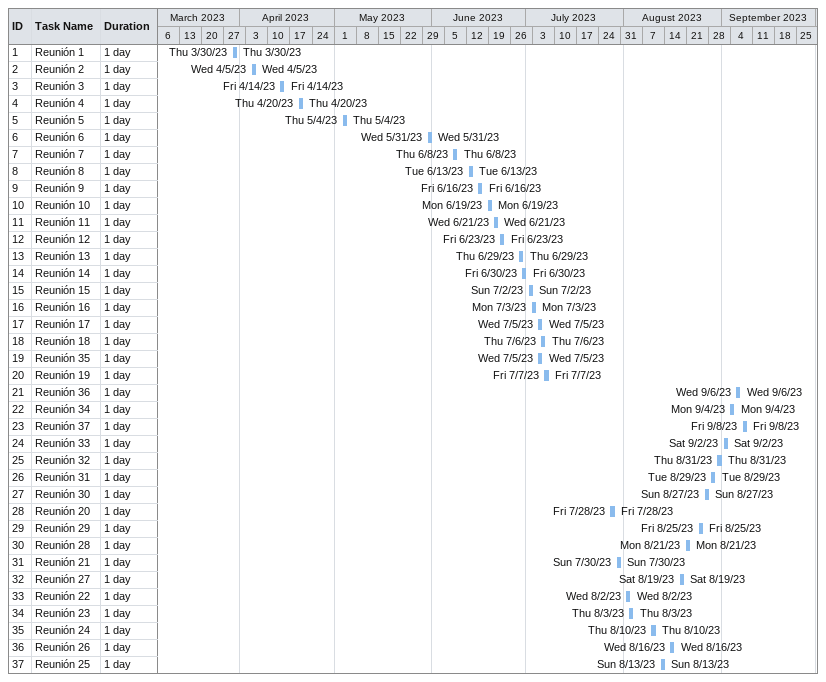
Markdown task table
| ID | Task | Duration | Start | Finish |
|---|---|---|---|---|
| 1 | Reunión 1 | 1d | 2023-03-30 | 2023-03-30 |
| 2 | Reunión 2 | 1d | 2023-04-05 | 2023-04-05 |
| 3 | Reunión 3 | 1d | 2023-04-14 | 2023-04-14 |
| 4 | Reunión 4 | 1d | 2023-04-20 | 2023-04-20 |
| 5 | Reunión 5 | 1d | 2023-05-04 | 2023-05-04 |
| 6 | Reunión 6 | 1d | 2023-05-31 | 2023-05-31 |
| 7 | Reunión 7 | 1d | 2023-06-08 | 2023-06-08 |
| 8 | Reunión 8 | 1d | 2023-06-13 | 2023-06-13 |
| 9 | Reunión 9 | 1d | 2023-06-16 | 2023-06-16 |
| 10 | Reunión 10 | 1d | 2023-06-19 | 2023-06-19 |
| 11 | Reunión 11 | 1d | 2023-06-21 | 2023-06-21 |
| 12 | Reunión 12 | 1d | 2023-06-23 | 2023-06-23 |
| 13 | Reunión 13 | 1d | 2023-06-29 | 2023-06-29 |
| 14 | Reunión 14 | 1d | 2023-06-30 | 2023-06-30 |
| 15 | Reunión 15 | 1d | 2023-07-02 | 2023-07-02 |
| 16 | Reunión 16 | 1d | 2023-07-03 | 2023-07-03 |
| 17 | Reunión 17 | 1d | 2023-07-05 | 2023-07-05 |
| 18 | Reunión 18 | 1d | 2023-07-06 | 2023-07-06 |
| 19 | Reunión 35 | 1d | 2023-07-05 | 2023-07-05 |
| 20 | Reunión 19 | 1d | 2023-07-07 | 2023-07-07 |
| 21 | Reunión 36 | 1d | 2023-09-06 | 2023-09-06 |
| 22 | Reunión 34 | 1d | 2023-09-04 | 2023-09-04 |
| 23 | Reunión 37 | 1d | 2023-09-08 | 2023-09-08 |
| 24 | Reunión 33 | 1d | 2023-09-02 | 2023-09-02 |
| 25 | Reunión 32 | 1d | 2023-08-31 | 2023-08-31 |
| 26 | Reunión 31 | 1d | 2023-08-29 | 2023-08-29 |
| 27 | Reunión 30 | 1d | 2023-08-27 | 2023-08-27 |
| 28 | Reunión 20 | 1d | 2023-07-28 | 2023-07-28 |
| 29 | Reunión 29 | 1d | 2023-08-25 | 2023-08-25 |
| 30 | Reunión 28 | 1d | 2023-08-21 | 2023-08-21 |
| 31 | Reunión 21 | 1d | 2023-07-30 | 2023-07-30 |
| 32 | Reunión 27 | 1d | 2023-08-19 | 2023-08-19 |
| 33 | Reunión 22 | 1d | 2023-08-02 | 2023-08-02 |
| 34 | Reunión 23 | 1d | 2023-08-03 | 2023-08-03 |
| 35 | Reunión 24 | 1d | 2023-08-10 | 2023-08-10 |
| 36 | Reunión 26 | 1d | 2023-08-16 | 2023-08-16 |
| 37 | Reunión 25 | 1d | 2023-08-13 | 2023-08-13 |
